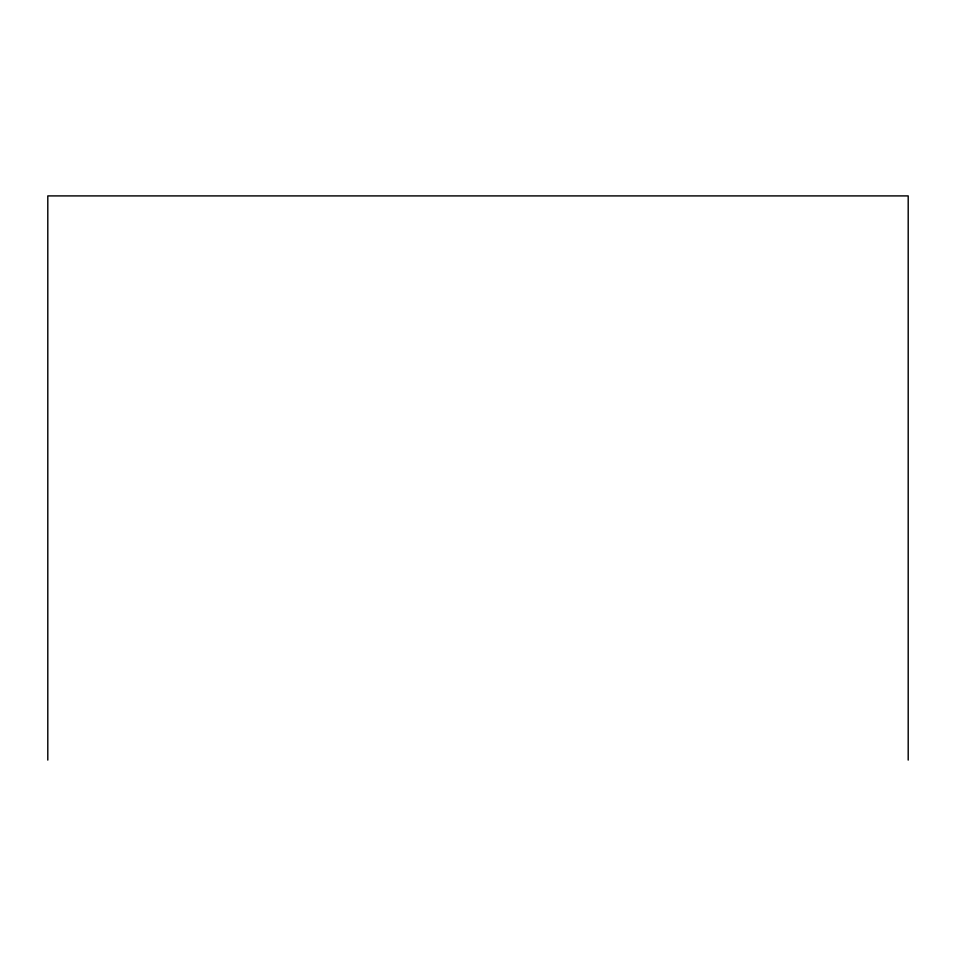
<?xml version="1.0" encoding="UTF-8"?>
<svg xmlns="http://www.w3.org/2000/svg" width="956" height="956" viewBox="0 0 956 956"><rect width="100%" height="100%" fill="white"/><g stroke="black" fill="none" stroke-linecap="round" stroke-linejoin="round"><path stroke-width="1.43" d="M908.2 760.092L908.2 195.908L47.8 195.908L47.8 760.092"/></g></svg>
